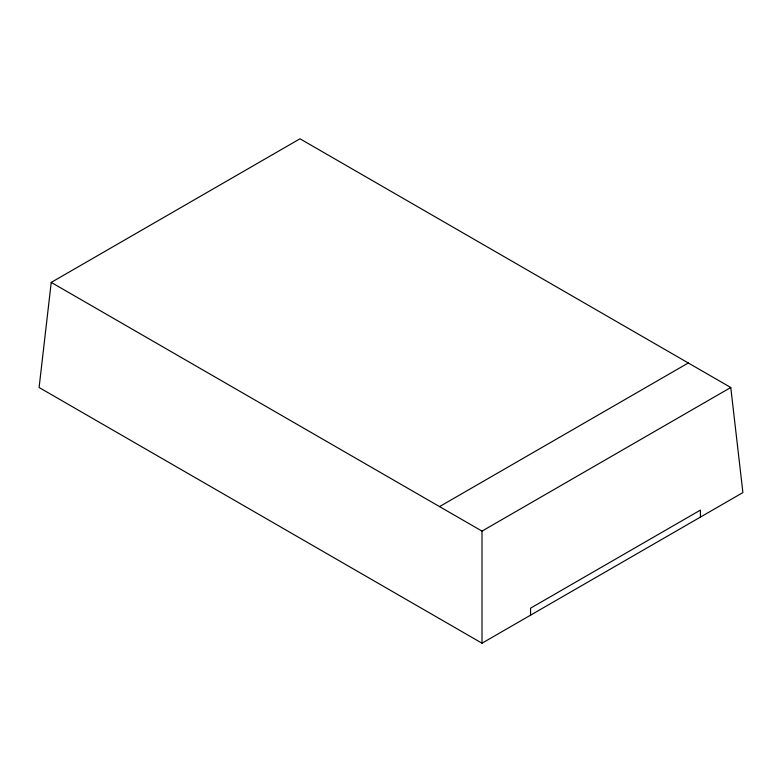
<?xml version="1.0" encoding="UTF-8"?>
<svg xmlns="http://www.w3.org/2000/svg" width="782" height="782" viewBox="0 0 782 782"><rect width="100%" height="100%" fill="white"/><g stroke="black" fill="none" stroke-linecap="round" stroke-linejoin="round"><path stroke-width="1.17" d="M51.231 282.41L39.1 387.501L482.005 643.205L742.9 492.582L730.769 387.501L299.995 138.795L51.231 282.41L482.005 531.115L730.769 387.501M439.543 506.599L688.297 362.975M700.428 517.107L700.428 510.099L530.548 608.181L530.548 615.19M482.005 531.115L482.005 643.205"/></g></svg>
